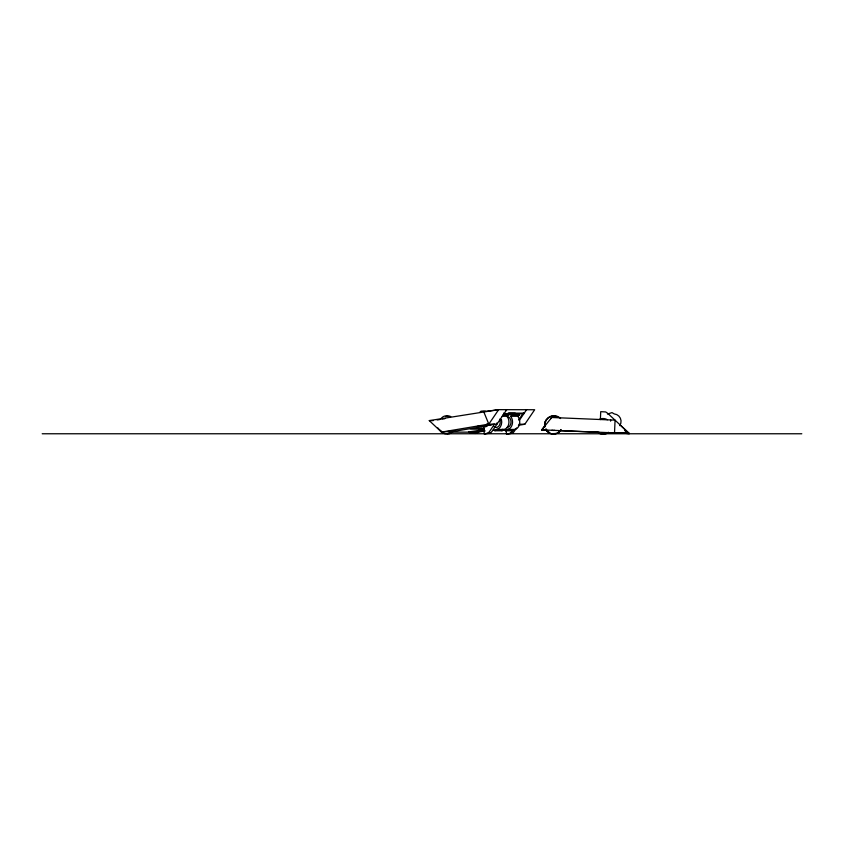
<?xml version="1.0" encoding="UTF-8"?>
<svg xmlns="http://www.w3.org/2000/svg" width="844" height="844" viewBox="0 0 844 844"><rect width="100%" height="100%" fill="white"/><g stroke="black" fill="none" stroke-linecap="round" stroke-linejoin="round"><path stroke-width="1.27" d="M546.975 430.134L541.785 429.849L629.308 433.51L606.477 432.613M546.184 430.029L546.237 428.921M560.754 430.704L560.796 429.533M600.39 419.595L600.717 411.672L605.623 411.935A16.321 16.321 0 0 1 608.598 414.151L629.308 433.51L614.527 432.866L615.065 420.133L551.712 417.485L550.784 418.613M610.613 421.145L610.655 419.953M625.32 429.818L624.708 430.482L627.936 433.457M498.667 409.646L488.813 424.152L441.475 432.096L429.279 420.607L498.667 409.646L534.674 409.741L524.82 424.247L518.427 425.313M518.659 420.006L523.48 412.927M519.524 420.08L526.572 409.72L525.538 409.889M516.56 427.982L514.64 430.799A16.321 12.27 -89.9 0 1 512.551 433.257L506.484 433.869L506.115 429.965M551.712 417.474L541.785 429.912L544.971 425.956M541.785 429.923L544.834 426.125M545.604 429.216L546.954 431.136A8.978 8.978 0 0 0 559.625 431.674L561.133 429.87M506.453 414.541L508.109 413.233L512.382 415.048L519.587 415.048L517.752 416.271L510.557 416.271A7.48 5.623 -90 0 1 512.287 424.258A7.48 5.623 -90 0 1 507.392 429.438L505.735 430.746L502.328 429.301M503.773 413.94L508.784 415.048L506.949 416.271A7.48 5.623 -90 0 1 508.679 424.258A7.48 5.623 -90 0 1 503.794 429.438L502.138 430.746L500.471 430.039L493.276 430.039L494.943 430.746L496.599 429.438A7.48 5.623 -90 0 0 501.41 419.457M505.735 430.746L512.941 430.746L514.597 429.438A7.48 5.623 -90 0 0 519.482 424.258A7.48 5.623 -90 0 0 517.752 416.271M510.557 416.271L512.382 415.048M607.48 414.056L612.016 412.611L614.21 413.919A7.48 7.48 0 0 1 619.728 425.64M437.15 419.964L439.745 419.531M442.33 419.099L444.915 418.666M505.746 409.846L506.78 409.667L492.453 430.746A16.321 12.27 -89.9 0 1 490.353 433.204L484.287 433.816L483.559 426.009M491.514 424.722L477.039 426.536L480.637 426.547M449.863 431.706L454.631 430.904L441.475 432.096L437.857 427.908M484.836 425.798L494.521 424.173L490.047 430.746A16.321 12.27 -89.9 0 1 487.959 433.194L484.287 433.816M450.707 431.928L469.085 428.847L483.928 428.879M482.072 426.663L470.403 428.625L484.013 428.657M478.981 428.868L480.299 428.647M483.981 429.712L469.148 431.843L470.498 431.97M477.472 431.769L482.24 430.978L471.49 432.17L450.823 432.117M477.493 432.181L485.163 430.894M506.484 433.869L512.551 433.257M484.456 411.492L498.097 409.825M509.301 413.233L515.304 413.233M509.776 413.94L516.971 413.94L519.587 415.048M502.781 415.048L508.784 415.048M502.148 416.271L506.949 416.271M496.599 429.438L503.794 429.438M507.392 429.438L514.597 429.438M504.079 430.039L511.274 430.039L512.941 430.746M494.943 430.746L502.138 430.746M42.2 433.763L801.8 433.763M508.468 413.138L523.312 413.17L523.808 413.782L504.016 413.729L503.52 413.127M429.279 420.607L433.267 420.618M519.113 424.226L524.82 424.247M487.959 433.194L490.353 433.204M559.962 430.683L599.198 432.318M619.812 424.648L629.308 433.584M483.633 411.492L488.813 424.152L496.916 424.173L496.81 423.002M487.811 423.54L487.916 424.711M499.637 419.162A5.465 4.114 -90 0 1 499.089 425.766A5.465 4.114 -90 0 1 494.141 426.779M506.833 416.525A5.465 4.114 -90 0 1 511.031 421.873A5.465 4.114 -90 0 1 507.012 427.454M489.193 423.825A7.912 5.961 -89.9 0 1 483.675 426.821M483.76 411.123A7.912 5.961 -89.9 0 1 485.311 411.133M487.104 423.825A7.912 5.961 -89.9 0 1 480.088 426.262M480.162 411.64A7.912 5.961 -89.9 0 1 483.222 411.123M452.215 432.022A8.967 6.741 -89.9 0 1 447.214 433.763M449.968 432.012A8.967 6.741 -89.9 0 1 440.526 430.303M440.568 419.373A8.978 6.752 -89.9 0 1 448.523 416.598M445.6 416.567A8.978 6.752 -89.9 0 1 450.77 416.609M512.245 430.799A16.321 12.27 -89.9 0 1 510.145 433.246M476.828 431.611A8.967 6.741 -89.9 0 1 468.61 431.548M479.075 431.611A8.967 6.741 -89.9 0 1 472.376 432.74M608.461 432.265A7.923 7.923 0 0 1 597.257 431.801M599.419 419.405A7.923 7.923 0 0 1 607.342 419.742M560.574 418.55A8.967 8.967 0 0 0 546.416 419.806A8.978 8.978 0 0 0 545.013 424.247M560.047 431.231A8.978 8.978 0 0 1 558.137 432.571M555.932 433.383A8.978 8.978 0 0 1 553.601 433.584M549.17 432.202A8.978 8.978 0 0 1 547.376 430.693M545.973 420.259A8.978 8.978 0 0 0 544.802 427.022A8.978 8.978 0 0 1 545.973 420.249A8.967 8.967 0 0 1 558.359 417.485M559.625 431.664A8.978 8.978 0 0 1 546.954 431.136M554.73 430.313A5.38 5.38 0 0 1 551.944 430.197"/></g></svg>
